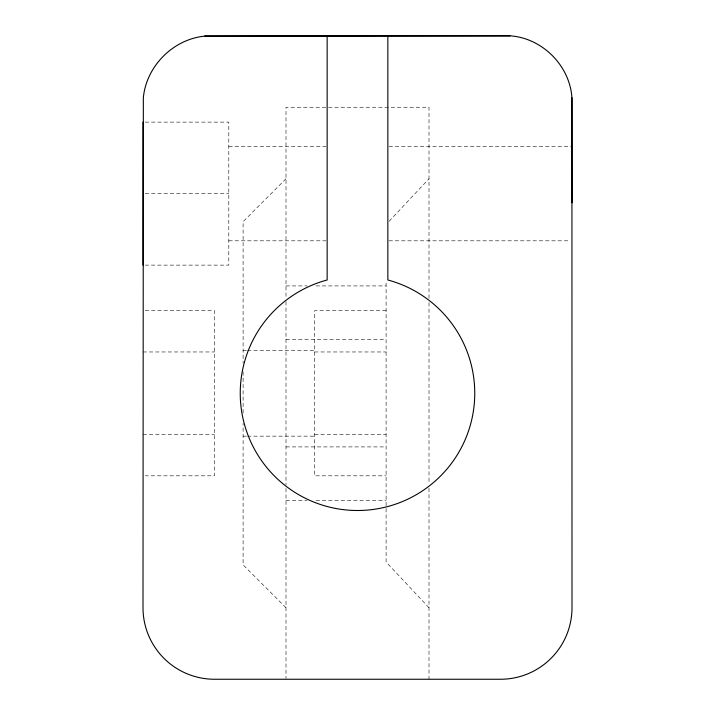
<?xml version="1.0" encoding="UTF-8"?>
<svg xmlns="http://www.w3.org/2000/svg" width="715" height="715" viewBox="0 0 715 715"><rect width="100%" height="100%" fill="white"/><g stroke="black" fill="none" stroke-linecap="round" stroke-linejoin="round"><path stroke-width="0.54" stroke-dasharray="3.58 2.68" d="M389.112 221.301L429 178.75M286 178.75L243.1 221.65L243.1 363.149M145.225 122.122L228.8 122.122L228.8 265.122L145.225 265.122M228.8 146.432L326.049 146.432M388.969 146.432L572 146.432M145.225 193.622L228.8 193.622M228.8 240.812L326.049 240.812M388.969 240.812L569.766 240.812M286 285.92L307.128 285.92M316.03 285.92L386.1 285.92M145.199 310.685L214.5 310.685L214.5 475.815L145.199 475.815M386.1 310.685L314.6 310.685L314.6 475.815L386.1 475.815M286 339.589L386.1 339.589M243.1 350.35L246.398 350.35M247.497 350.35L314.6 350.35M143 351.968L214.5 351.968M314.6 351.968L386.1 351.968M143 434.532L214.5 434.532M314.6 434.532L386.1 434.532M243.1 436.15L246.398 436.15M247.497 436.15L314.6 436.15M286 446.911L386.1 446.911M286 500.58L307.128 500.58M316.03 500.58L386.1 500.58M286 607.75L243.1 564.85L243.1 423.352M429 607.75L386.1 561.99L386.1 280.575M429 298.289L429 107.25L286 107.25L286 298.039M429 302.624L429 483.876M429 488.211L429 679.25M286 301.641L286 484.859M286 488.461L286 678.437M243.1 371.8L243.1 414.7"/><path stroke-width="1.07" d="M205.071 36.09C173.334 39.021 146.271 66.084 143.34 97.821L143 607.75A71.5 71.5 0 0 0 214.5 679.25L500.5 679.25A71.5 71.5 0 0 0 572 607.75L571.92 97.732C569.828 65.583 542.167 37.922 510.018 35.83L205.071 36.09L510.018 35.83M571.92 97.732L572 202.783M387.852 35.75L387.852 279.985A117.26 117.26 0 0 1 453.551 460.505A117.26 117.26 0 0 1 261.449 460.505A117.26 117.26 0 0 1 327.148 279.985L327.148 35.75M143 122.122L143 265.122"/></g></svg>
